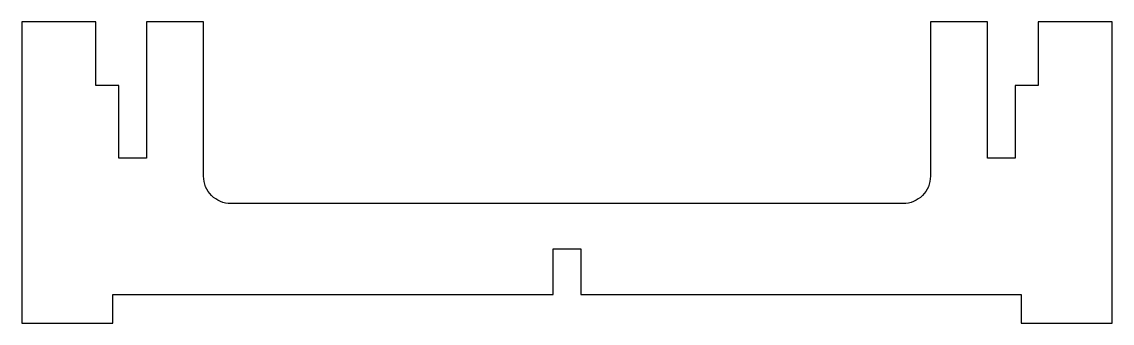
# Model space of a CAD drawing. Header units: millimetres. Extents: x -60 to 60, y -166 to -133.
import ezdxf

# ---------------------------------------------------------------- set-up
doc = ezdxf.new("R2010")
doc.units = ezdxf.units.MM
doc.layers.get('0').update_dxf_attribs({"linetype": 'CONTINUOUS'})

msp = doc.modelspace()

# ---------------------------------------------------------------- linework, layer by layer
msp.add_lwpolyline([(50, -163.18), (50, -166.35), (60, -166.35), (60, -133.18), (51.87, -133.18), (51.87, -140.18), (49.31, -140.18), (49.31, -148.18), (46.26, -148.18), (46.26, -133.18), (40, -133.18), (40, -150.18, -0.414214), (37, -153.18), (-37, -153.18, -0.414214), (-40, -150.18), (-40, -133.18), (-46.26, -133.18), (-46.26, -148.18), (-49.31, -148.18), (-49.31, -140.18), (-51.87, -140.18), (-51.87, -133.18), (-60, -133.18), (-60, -166.35), (-50, -166.35), (-50, -163.18), (-1.53, -163.18), (-1.53, -158.18), (1.53, -158.18), (1.53, -163.18)], format="xyb", close=True)

doc.saveas('drawing.dxf')
